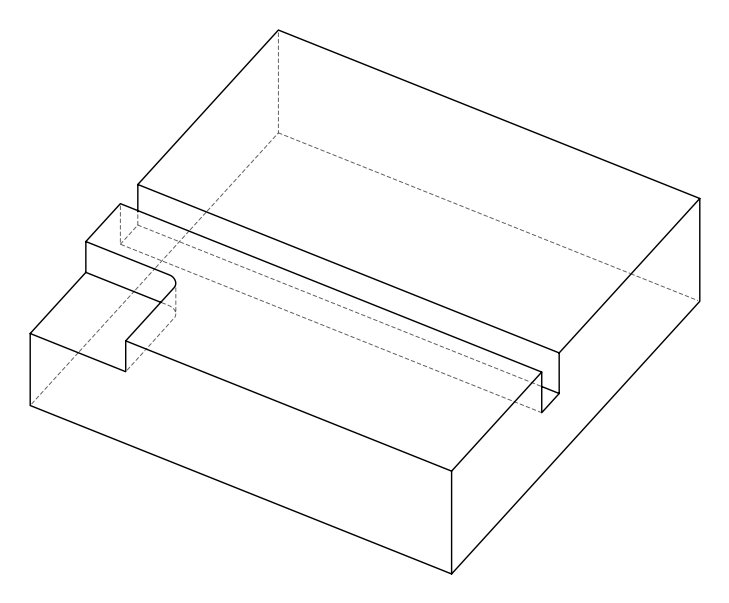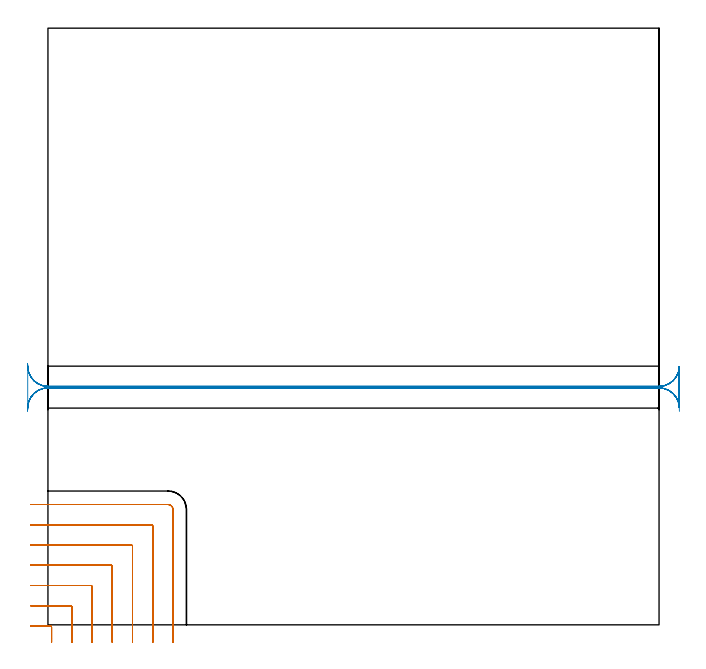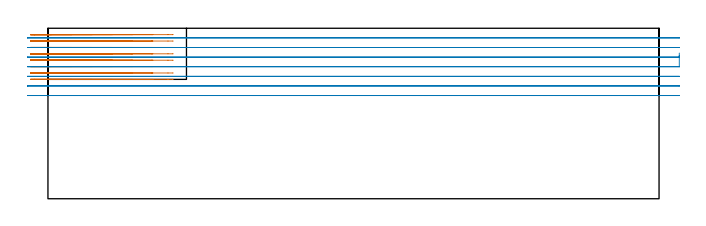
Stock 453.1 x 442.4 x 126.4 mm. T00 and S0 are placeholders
(PLAN: 2 operations, 1 tool changes, 29.5 min)
(1 MILL_CORNER_NOTCH_RECTANGULAR | CORNER_NOTCH_RECTANGULAR | UGT0201_094 | Follow Part, ap 5, ae 75% | 14.64 min | 384617 mm3)
(2 MILL_RECTANGULAR_SLOT | SLOT_RECTANGULAR | UGT0201_018 | Follow Part, ap 7.5, ae 75% | 14.83 min | 703193 mm3)
(TOOL UGT0201_094 | End mill 20 mm | D20 FL38 Z4)
(TOOL UGT0201_018 | End mill 30 mm | D30 FL50 Z4)
(OP 1 MILL_CORNER_NOTCH_RECTANGULAR)
G17 G21 G94 G90
T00 M6
G54
G17 G0 G90 X2.7 Y-13. S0 M3
G43 Z136.4 H0
Z121.662
G94 G1 Y-10. F250.
Y-1.793 F500.
G3 X1.707 Y-0.8 R1.
G1 X-9.968
X-12.968 F250.
G0 Z136.4
X17.7 Y-13.
Z121.662
G1 Y-10.
Y13.207 F500.
G3 X16.707 Y14.2 R1.
G1 X-10.
X-13. F250.
G0 Z136.4
X32.7 Y-13.
Z121.662
G1 Y-10.
Y28.206 F500.
G3 X31.706 Y29.2 R1.
G1 X-10.
X-13. F250.
G0 Z136.4
X47.7 Y-13.
Z121.662
G1 Y-10.
Y43.206 F500.
G3 X46.706 Y44.2 R1.
G1 X-10.
X-13. F250.
G0 Z136.4
X62.7 Y-13.
Z121.662
G1 Y-10.
Y58.205 F500.
G3 X61.705 Y59.2 R1.
G1 X-10.
X-13. F250.
G0 Z136.4
X77.7 Y-13.
Z121.662
G1 Y-10.
Y73.205 F500.
G3 X76.705 Y74.2 R1.
G1 X-10.
X-13. F250.
G0 Z136.4
X92.7 Y-13.
Z121.662
G1 Y-10.
Y85.5 F500.
G3 X89. Y89.2 R3.7
G1 X-10.
X-13. F250.
G0 Z136.4
X2.7 Y-13.
Z116.925
G1 Y-10.
Y-1.793 F500.
G3 X1.707 Y-0.8 R1.
G1 X-9.968
X-12.968 F250.
G0 Z136.4
X17.7 Y-13.
Z116.925
G1 Y-10.
Y13.207 F500.
G3 X16.707 Y14.2 R1.
G1 X-10.
X-13. F250.
G0 Z136.4
X32.7 Y-13.
Z116.925
G1 Y-10.
Y28.206 F500.
G3 X31.706 Y29.2 R1.
G1 X-10.
X-13. F250.
G0 Z136.4
X47.7 Y-13.
Z116.925
G1 Y-10.
Y43.206 F500.
G3 X46.706 Y44.2 R1.
G1 X-10.
X-13. F250.
G0 Z136.4
X62.7 Y-13.
Z116.925
G1 Y-10.
Y58.205 F500.
G3 X61.705 Y59.2 R1.
G1 X-10.
X-13. F250.
G0 Z136.4
X77.7 Y-13.
Z116.925
G1 Y-10.
Y73.205 F500.
G3 X76.705 Y74.2 R1.
G1 X-10.
X-13. F250.
G0 Z136.4
X92.7 Y-13.
Z116.925
G1 Y-10.
Y85.5 F500.
G3 X89. Y89.2 R3.7
G1 X-10.
X-13. F250.
G0 Z136.4
X2.7 Y-13.
Z112.187
G1 Y-10.
Y-1.793 F500.
G3 X1.707 Y-0.8 R1.
G1 X-9.968
X-12.968 F250.
G0 Z136.4
X17.7 Y-13.
Z112.187
G1 Y-10.
Y13.207 F500.
G3 X16.707 Y14.2 R1.
G1 X-10.
X-13. F250.
G0 Z136.4
X32.7 Y-13.
Z112.187
G1 Y-10.
Y28.206 F500.
G3 X31.706 Y29.2 R1.
G1 X-10.
X-13. F250.
G0 Z136.4
X47.7 Y-13.
Z112.187
G1 Y-10.
Y43.206 F500.
G3 X46.706 Y44.2 R1.
G1 X-10.
X-13. F250.
G0 Z136.4
X62.7 Y-13.
Z112.187
G1 Y-10.
Y58.205 F500.
G3 X61.705 Y59.2 R1.
G1 X-10.
X-13. F250.
G0 Z136.4
X77.7 Y-13.
Z112.187
G1 Y-10.
Y73.205 F500.
G3 X76.705 Y74.2 R1.
G1 X-10.
X-13. F250.
G0 Z136.4
X92.7 Y-13.
Z112.187
G1 Y-10.
Y85.5 F500.
G3 X89. Y89.2 R3.7
G1 X-10.
X-13. F250.
G0 Z136.4
X2.7 Y-13.
Z107.45
G1 Y-10.
Y-1.793 F500.
G3 X1.707 Y-0.8 R1.
G1 X-9.968
X-12.968 F250.
G0 Z136.4
X17.7 Y-13.
Z107.45
G1 Y-10.
Y13.207 F500.
G3 X16.707 Y14.2 R1.
G1 X-10.
X-13. F250.
G0 Z136.4
X32.7 Y-13.
Z107.45
G1 Y-10.
Y28.206 F500.
G3 X31.706 Y29.2 R1.
G1 X-10.
X-13. F250.
G0 Z136.4
X47.7 Y-13.
Z107.45
G1 Y-10.
Y43.206 F500.
G3 X46.706 Y44.2 R1.
G1 X-10.
X-13. F250.
G0 Z136.4
X62.7 Y-13.
Z107.45
G1 Y-10.
Y58.205 F500.
G3 X61.705 Y59.2 R1.
G1 X-10.
X-13. F250.
G0 Z136.4
X77.7 Y-13.
Z107.45
G1 Y-10.
Y73.205 F500.
G3 X76.705 Y74.2 R1.
G1 X-10.
X-13. F250.
G0 Z136.4
X92.7 Y-13.
Z107.45
G1 Y-10.
Y85.5 F500.
G3 X89. Y89.2 R3.7
G1 X-10.
X-13. F250.
G0 Z136.4
X2.7 Y-13.
Z102.712
G1 Y-10.
Y-1.793 F500.
G3 X1.707 Y-0.8 R1.
G1 X-9.968
X-12.968 F250.
G0 Z136.4
X17.7 Y-13.
Z102.712
G1 Y-10.
Y13.207 F500.
G3 X16.707 Y14.2 R1.
G1 X-10.
X-13. F250.
G0 Z136.4
X32.7 Y-13.
Z102.712
G1 Y-10.
Y28.206 F500.
G3 X31.706 Y29.2 R1.
G1 X-10.
X-13. F250.
G0 Z136.4
X47.7 Y-13.
Z102.712
G1 Y-10.
Y43.206 F500.
G3 X46.706 Y44.2 R1.
G1 X-10.
X-13. F250.
G0 Z136.4
X62.7 Y-13.
Z102.712
G1 Y-10.
Y58.205 F500.
G3 X61.705 Y59.2 R1.
G1 X-10.
X-13. F250.
G0 Z136.4
X77.7 Y-13.
Z102.712
G1 Y-10.
Y73.205 F500.
G3 X76.705 Y74.2 R1.
G1 X-10.
X-13. F250.
G0 Z136.4
X92.7 Y-13.
Z102.712
G1 Y-10.
Y85.5 F500.
G3 X89. Y89.2 R3.7
G1 X-10.
X-13. F250.
G0 Z136.4
X2.7 Y-13.
Z97.975
G1 Y-10.
Y-1.793 F500.
G3 X1.707 Y-0.8 R1.
G1 X-9.968
X-12.968 F250.
G0 Z136.4
X17.7 Y-13.
Z97.975
G1 Y-10.
Y13.207 F500.
G3 X16.707 Y14.2 R1.
G1 X-10.
X-13. F250.
G0 Z136.4
X32.7 Y-13.
Z97.975
G1 Y-10.
Y28.206 F500.
G3 X31.706 Y29.2 R1.
G1 X-10.
X-13. F250.
G0 Z136.4
X47.7 Y-13.
Z97.975
G1 Y-10.
Y43.206 F500.
G3 X46.706 Y44.2 R1.
G1 X-10.
X-13. F250.
G0 Z136.4
X62.7 Y-13.
Z97.975
G1 Y-10.
Y58.205 F500.
G3 X61.705 Y59.2 R1.
G1 X-10.
X-13. F250.
G0 Z136.4
X77.7 Y-13.
Z97.975
G1 Y-10.
Y73.205 F500.
G3 X76.705 Y74.2 R1.
G1 X-10.
X-13. F250.
G0 Z136.4
X92.7 Y-13.
Z97.975
G1 Y-10.
Y85.5 F500.
G3 X89. Y89.2 R3.7
G1 X-10.
X-13. F250.
G0 Z136.4
X2.7 Y-13.
Z93.237
G1 Y-10.
Y-1.793 F500.
G3 X1.707 Y-0.8 R1.
G1 X-9.968
X-12.968 F250.
G0 Z136.4
X17.7 Y-13.
Z93.237
G1 Y-10.
Y13.207 F500.
G3 X16.707 Y14.2 R1.
G1 X-10.
X-13. F250.
G0 Z136.4
X32.7 Y-13.
Z93.237
G1 Y-10.
Y28.206 F500.
G3 X31.706 Y29.2 R1.
G1 X-10.
X-13. F250.
G0 Z136.4
X47.7 Y-13.
Z93.237
G1 Y-10.
Y43.206 F500.
G3 X46.706 Y44.2 R1.
G1 X-10.
X-13. F250.
G0 Z136.4
X62.7 Y-13.
Z93.237
G1 Y-10.
Y58.205 F500.
G3 X61.705 Y59.2 R1.
G1 X-10.
X-13. F250.
G0 Z136.4
X77.7 Y-13.
Z93.237
G1 Y-10.
Y73.205 F500.
G3 X76.705 Y74.2 R1.
G1 X-10.
X-13. F250.
G0 Z136.4
X92.7 Y-13.
Z93.237
G1 Y-10.
Y85.5 F500.
G3 X89. Y89.2 R3.7
G1 X-10.
X-13. F250.
G0 Z136.4
X2.7 Y-13.
Z88.5
G1 Y-10.
Y-1.793 F500.
G3 X1.707 Y-0.8 R1.
G1 X-9.968
X-12.968 F250.
G0 Z136.4
X17.7 Y-13.
Z88.5
G1 Y-10.
Y13.207 F500.
G3 X16.707 Y14.2 R1.
G1 X-10.
X-13. F250.
G0 Z136.4
X32.7 Y-13.
Z88.5
G1 Y-10.
Y28.206 F500.
G3 X31.706 Y29.2 R1.
G1 X-10.
X-13. F250.
G0 Z136.4
X47.7 Y-13.
Z88.5
G1 Y-10.
Y43.206 F500.
G3 X46.706 Y44.2 R1.
G1 X-10.
X-13. F250.
G0 Z136.4
X62.7 Y-13.
Z88.5
G1 Y-10.
Y58.205 F500.
G3 X61.705 Y59.2 R1.
G1 X-10.
X-13. F250.
G0 Z136.4
X77.7 Y-13.
Z88.5
G1 Y-10.
Y73.205 F500.
G3 X76.705 Y74.2 R1.
G1 X-10.
X-13. F250.
G0 Z136.4
X92.7 Y-13.
Z88.5
G1 Y-10.
Y85.5 F500.
G3 X89. Y89.2 R3.7
G1 X-10.
X-13. F250.
G0 Z136.4
M5
M2
(OP 2 MILL_RECTANGULAR_SLOT)
G17 G21 G94 G90
T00 M6
G54
G17 G0 G90 X-15.16 Y158.654 S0 M3
G43 Z136.4 H0
Z119.271
G94 G1 X-14.97 Y161.648 F250.
G2 X0. Y175.7 R15. F500.
G1 X453.1
G2 X468.09 Y161.248 R15.
G1 X468.1
Y191.252
X468.09
G2 X453.1 Y176.8 R15.
G1 X0.
G2 X-14.97 Y190.852 R15.
G1 X-15.16 Y193.846 F250.
G0 Y158.654 Z112.143
G1 X-14.97 Y161.648
G2 X0. Y175.7 R15. F500.
G1 X453.1
G2 X468.09 Y161.248 R15.
G1 X468.1
Y191.252
X468.09
G2 X453.1 Y176.8 R15.
G1 X0.
G2 X-14.97 Y190.852 R15.
G1 X-15.16 Y193.846 F250.
G0 Y158.654 Z105.014
G1 X-14.97 Y161.648
G2 X0. Y175.7 R15. F500.
G1 X453.1
G2 X468.09 Y161.248 R15.
G1 X468.1
Y191.252
X468.09
G2 X453.1 Y176.8 R15.
G1 X0.
G2 X-14.97 Y190.852 R15.
G1 X-15.16 Y193.846 F250.
G0 Z136.4
X468.1 Y169.013
Z108.014
G1 Y161.248 Z105.933
X468.09 Z105.931
X468.1 Z105.928
Y191.252 Z97.888
X468.09 Z97.886
G2 X453.1 Y176.8 R15. F500.
G1 X0.
G2 X-14.99 Y191.252 R15.
G1 X-15.
Y161.248
X-14.99
G2 X0. Y175.7 R15.
G1 X453.1
G2 X468.09 Y161.248 R15.
G1 X468.2 Y158.25 F250.
G0 Z136.4
X-15.16 Y158.654
Z90.757
G1 X-14.97 Y161.648
G2 X0. Y175.7 R15. F500.
G1 X453.1
G2 X468.09 Y161.248 R15.
G1 X468.1
Y191.252
X468.09
G2 X453.1 Y176.8 R15.
G1 X0.
G2 X-14.97 Y190.852 R15.
G1 X-15.16 Y193.846 F250.
G0 Y158.654 Z83.629
G1 X-14.97 Y161.648
G2 X0. Y175.7 R15. F500.
G1 X453.1
G2 X468.09 Y161.248 R15.
G1 X468.1
Y191.252
X468.09
G2 X453.1 Y176.8 R15.
G1 X0.
G2 X-14.97 Y190.852 R15.
G1 X-15.16 Y193.846 F250.
G0 Y158.654 Z76.5
G1 X-14.97 Y161.648
G2 X0. Y175.7 R15. F500.
G1 X453.1
G2 X468.09 Y161.248 R15.
G1 X468.1
Y191.252
X468.09
G2 X453.1 Y176.8 R15.
G1 X0.
G2 X-14.97 Y190.852 R15.
G1 X-15.16 Y193.846 F250.
G0 Z136.4
M5
M2
